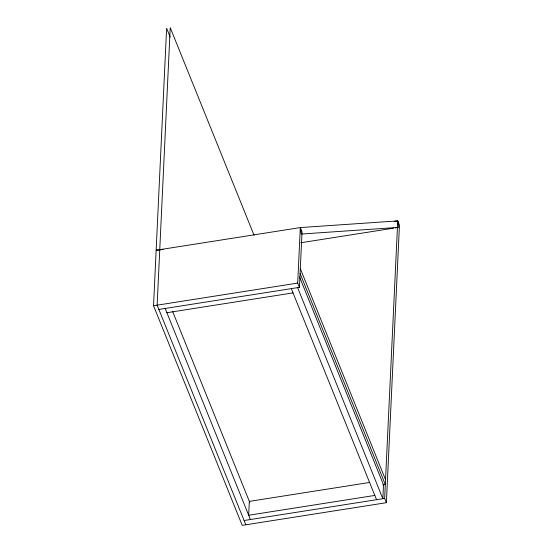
<?xml version="1.0" encoding="UTF-8"?>
<svg xmlns="http://www.w3.org/2000/svg" width="553" height="553" viewBox="0 0 553 553"><rect width="100%" height="100%" fill="white"/><g stroke="black" fill="none" stroke-linecap="round" stroke-linejoin="round"><path stroke-width="0.83" d="M160.425 249.942L156.146 250.233L300.307 227.573L397.745 220.903L399.466 225.175L386.381 502.691L242.221 525.35L153.534 305.74L166.619 28.217L170.165 37.003M299.415 287.353L297.694 283.081L300.307 227.573L302.035 231.845L299.415 287.353L158.863 309.445M386.381 502.691L384.653 498.426L397.745 220.903L394.337 221.435M300.77 242.767L393.618 228.168M395.326 227.905L397.026 227.636M153.534 305.74L297.694 283.081M166.888 312.721L293.028 292.896M369.508 482.486L249.341 501.377L248.684 515.251L374.823 495.426M382.752 484.946L385.31 484.546L300.072 273.472M244.101 520.511L384.653 498.426M159.755 249.666L163.17 249.431M300.3 268.62L385.538 479.693M299.56 276.956L383.505 484.829L382.856 498.709L297.611 287.636M291.307 288.625L376.545 499.698M254.076 235.281L170.22 27.65L157.135 305.173L245.822 524.783M172.605 311.367L249.769 502.449M165.167 308.45L250.405 519.523M397.745 220.903L398.734 227.366L301.295 234.043L300.307 227.573"/></g></svg>
